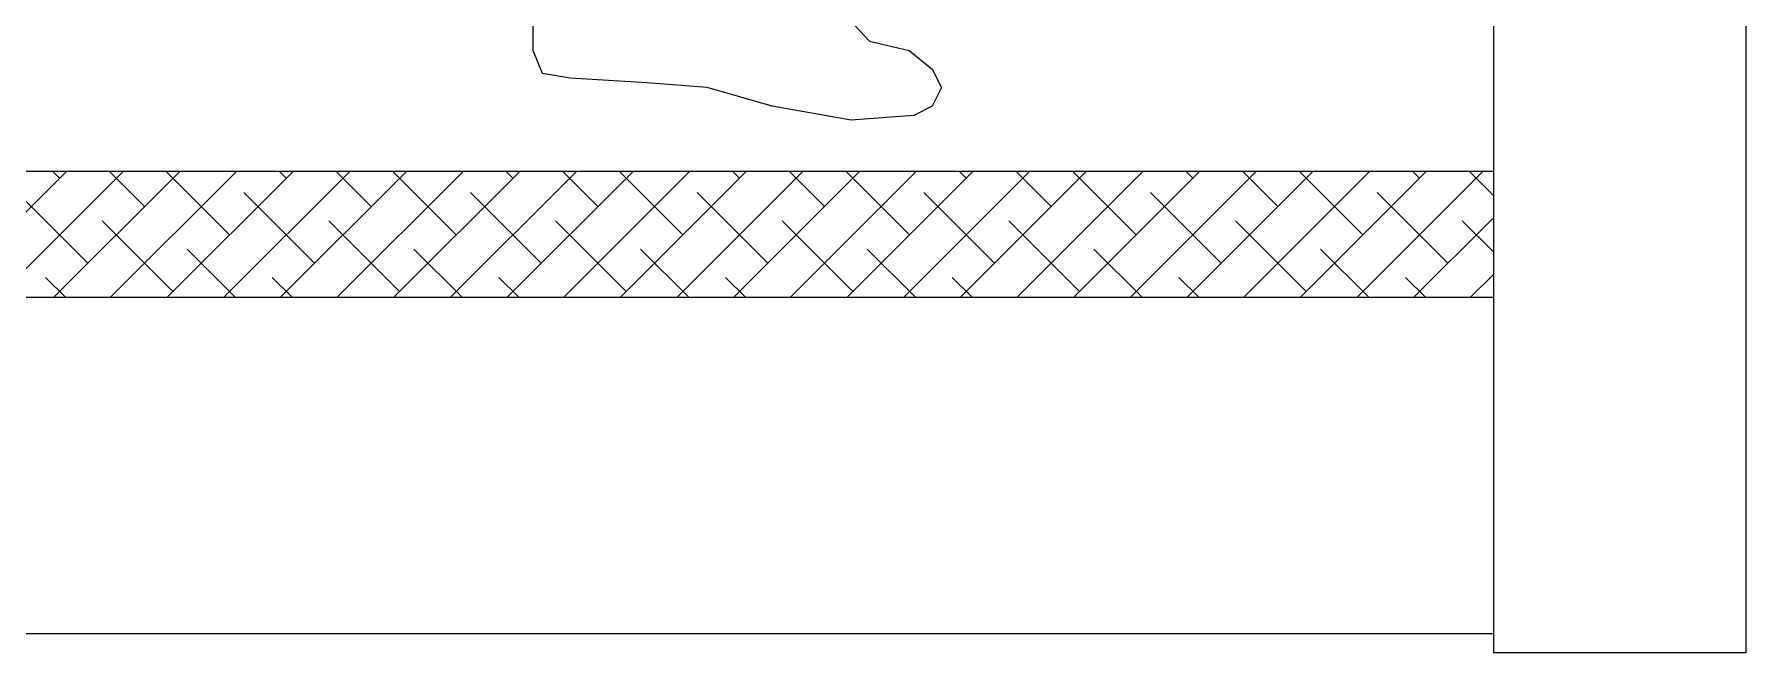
# Model space of a CAD drawing. Extents: x 941299 to 942979, y 2579300 to 2579597.
# Drawn here: x 942686.507 to 942690.575, y 2579505.202 to 2579506.673 of the extents above; entities that cross this region are included whole.
import ezdxf

# ---------------------------------------------------------------- set-up
doc = ezdxf.new("R2010")
doc.units = 0
doc.layers.get('0').update_dxf_attribs({"linetype": 'CONTINUOUS'})
doc.layers.add('fz', color=7, linetype='CONTINUOUS')
doc.layers.add('道路结构', color=7, linetype='CONTINUOUS')
doc.layers.add('标注', color=4, linetype='CONTINUOUS', lineweight=15)
doc.styles.get("Standard").update_dxf_attribs({"font": 'simplex1.shx', "width": 0.7, "bigfont": 'hztxt.shx'})

# ---------------------------------------------------------------- blocks, each defined once
blk = doc.blocks.new('单车')
at = {"color": 143, "linetype": 'Continuous'}
for p, q in [((-1439.1513, -1096.3034), (-1439.1513, -1096.1324)), ((-1438.4287, -1096.1986), (-1438.3515, -1096.2813)), ((-1438.3515, -1096.2813), (-1438.2577, -1096.3034)), ((-1439.1293, -1096.3585), (-1439.1513, -1096.3034)), ((-1438.2577, -1096.3034), (-1438.2025, -1096.3475)), ((-1439.0631, -1096.3696), (-1439.1293, -1096.3585)), ((-1438.881, -1096.3806), (-1439.0631, -1096.3696)), ((-1438.2025, -1096.3475), (-1438.1805, -1096.3916)), ((-1438.7376, -1096.3916), (-1438.881, -1096.3806)), ((-1438.5832, -1096.4358), (-1438.7376, -1096.3916)), ((-1438.1805, -1096.3916), (-1438.2025, -1096.4358)), ((-1438.3956, -1096.4688), (-1438.5832, -1096.4358)), ((-1438.2025, -1096.4358), (-1438.2467, -1096.4578)), ((-1438.2467, -1096.4578), (-1438.3956, -1096.4688))]:
    blk.add_line(p, q, dxfattribs=at)
at = {"color": 143, "width": 0.8, "flags": 9}
for tag in ['YSIZE', 'XSIZE']:
    blk.add_attdef(tag, (-1438.3956, -1096.4688), '', height=0.00181, dxfattribs=at)

msp = doc.modelspace()

# ---------------------------------------------------------------- hatches: boundary and pattern name
at = {"layer": 'fz'}
h = msp.add_hatch(dxfattribs=at)
h.set_pattern_fill('ANSI38', color=256, scale=0.03, style=0)
h.set_pattern_definition([(44.9999999996, (418.30862, 5.28209), (-0.0673519209076, 0.0673519209085), []), (134.9999999996, (418.30862, 5.28209), (-0.2020557627236, 0.0673519209094), [0.238125, -0.142875])])
h.paths.add_polyline_path([(942684.57533, 2579506.34786), (942684.57533, 2579506.04786), (942689.97533, 2579506.04786), (942689.97533, 2579506.34786)])

# ---------------------------------------------------------------- linework, layer by layer
for p, q in [((942666.22533, 2579506.34786), (942689.97533, 2579506.34786)), ((942684.57533, 2579506.04786), (942689.97533, 2579506.04786))]:
    msp.add_line(p, q)
at = {"layer": '道路结构'}
for p, q in [((942689.97533, 2579506.93839), (942689.97533, 2579505.20244)), ((942689.97533, 2579506.93839), (942689.97533, 2579505.20244)), ((942690.57533, 2579506.93839), (942690.57533, 2579505.20244)), ((942689.97533, 2579505.24786), (942677.22553, 2579505.24786)), ((942690.57533, 2579505.20244), (942689.97533, 2579505.20244))]:
    msp.add_line(p, q, dxfattribs=at)

# ---------------------------------------------------------------- block references
at = {"layer": '标注'}
msp.add_blockref('单车', (944126.84417, 2580602.93807), dxfattribs=at)

doc.saveas('drawing.dxf')
